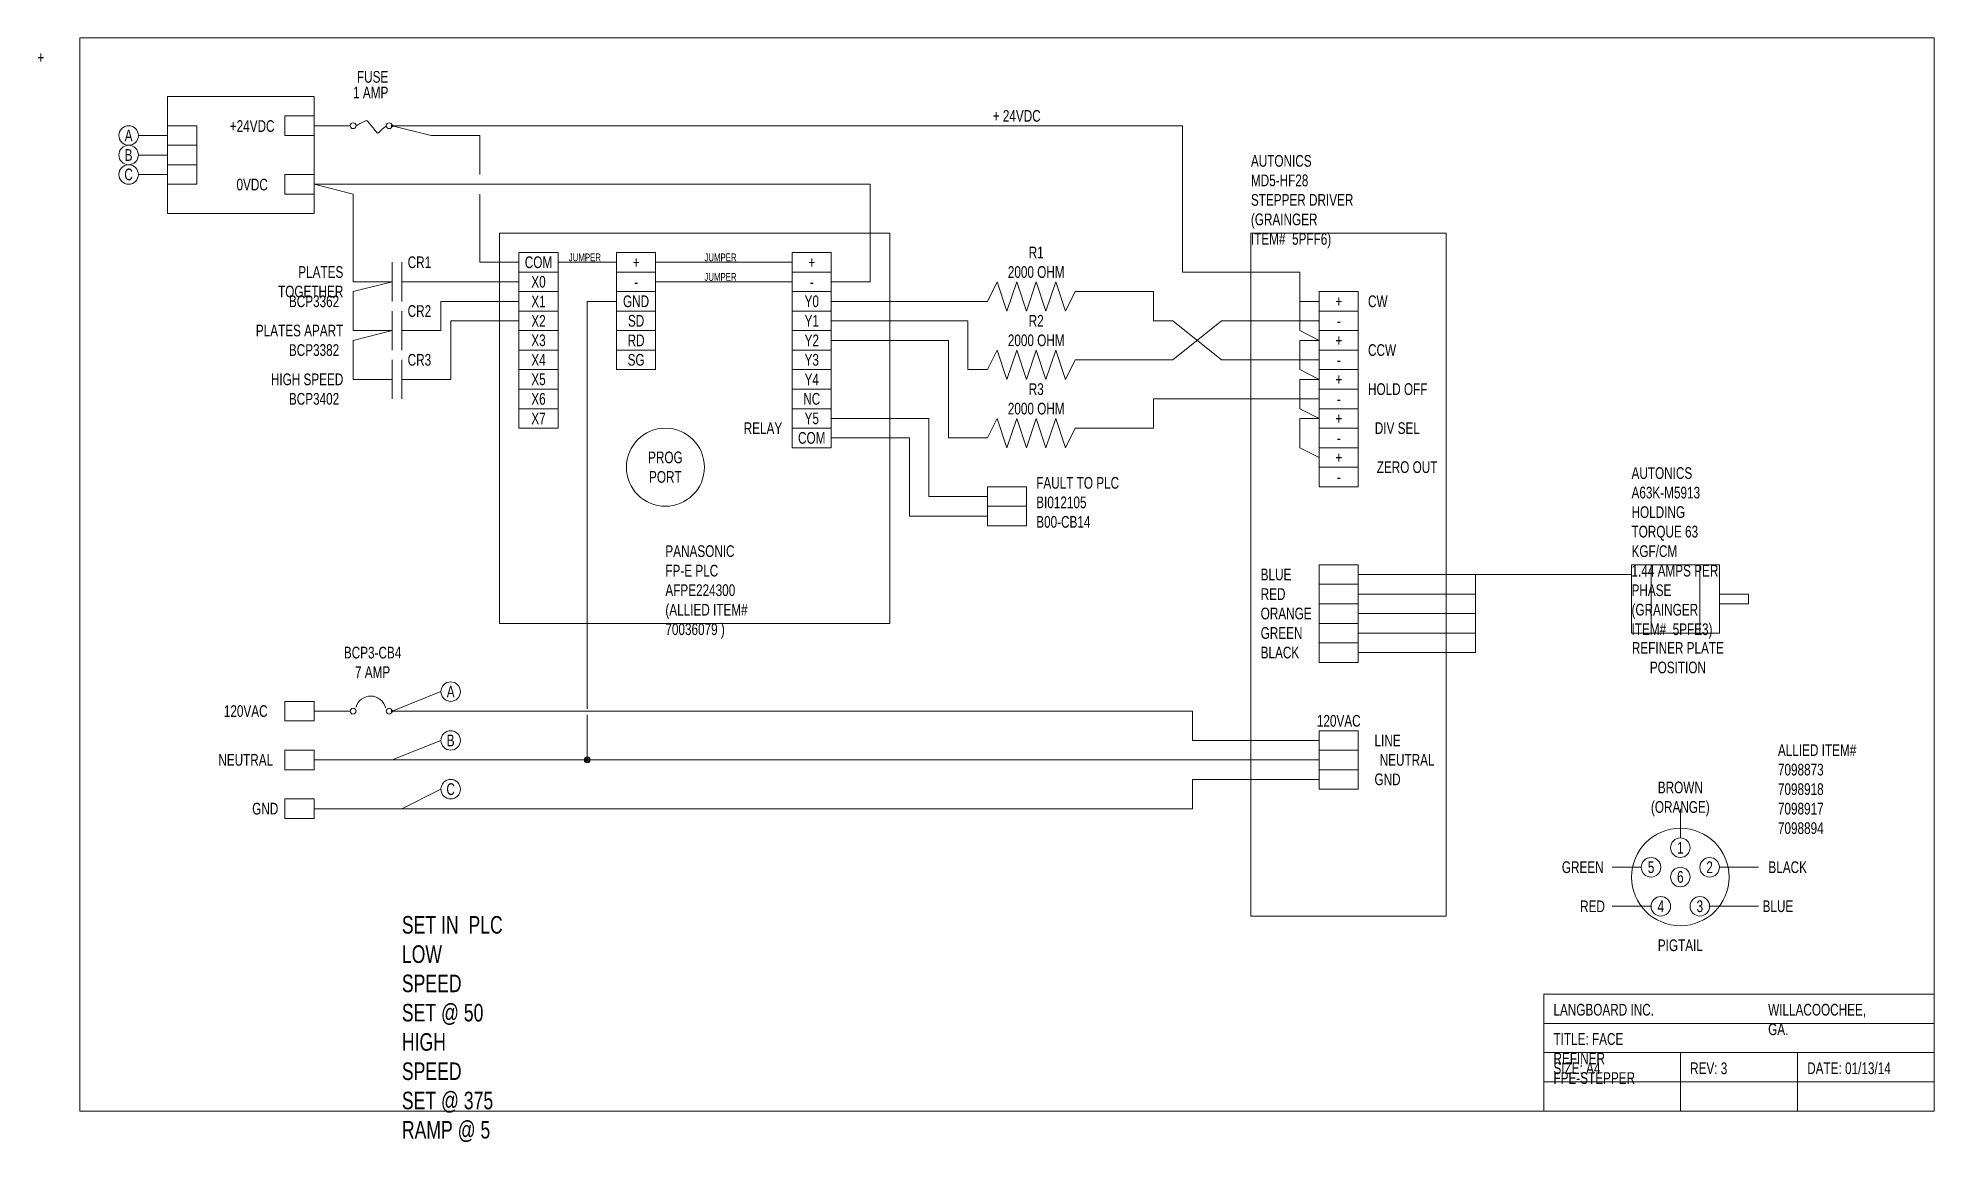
# Model space of a CAD drawing. Header units: millimetres. Extents: x -643 to 1300, y -532 to 600.
import ezdxf

# ---------------------------------------------------------------- set-up
doc = ezdxf.new("R2010")
doc.units = ezdxf.units.MM
doc.layers.get('0').update_dxf_attribs({"linetype": 'CONTINUOUS', "lineweight": 0})
doc.styles.get("Standard").update_dxf_attribs({"font": 'txt', "width": 0.75})

msp = doc.modelspace()

# ---------------------------------------------------------------- linework, layer by layer
for p, q in [((-600, 600), (1300, 600)), ((-600, -500), (-600, 600)), ((1300, 600), (1300, -500)), ((-360, 540), (-510, 540)), ((-510, 540), (-510, 420)), ((-360, 420), (-360, 540)), ((-510, 510), (-480, 510)), ((-510, 490), (-510, 510)), ((-480, 510), (-480, 490)), ((-390, 520), (-360, 520)), ((-390, 500), (-390, 520)), ((-360, 520), (-360, 500)), ((-330, 510), (-360, 510)), ((-323, 510), (-331, 510)), ((120, 510), (-280, 510)), ((-280, 510), (-240, 500)), ((120, 510), (530, 510)), ((530, 450), (530, 510)), ((-540, 500), (-530, 500)), ((-510, 500), (-530, 500)), ((-480, 490), (-510, 490)), ((-510, 490), (-480, 490)), ((-510, 470), (-510, 490)), ((-480, 490), (-480, 470)), ((-360, 500), (-390, 500)), ((-240, 500), (-190, 500)), ((-190, 500), (-190, 460)), ((-540, 480), (-530, 480)), ((-510, 480), (-530, 480)), ((-480, 470), (-510, 470)), ((-510, 470), (-480, 470)), ((-510, 450), (-510, 470)), ((-480, 470), (-480, 450)), ((-540, 460), (-530, 460)), ((-510, 460), (-530, 460)), ((-480, 450), (-510, 450)), ((-390, 440), (-390, 460)), ((-390, 460), (-360, 460)), ((-360, 460), (-360, 440)), ((-280, 450), (-360, 450)), ((-360, 450), (-320, 440)), ((-280, 450), (-230, 450)), ((-260, 450), (210, 450)), ((210, 450), (210, 410)), ((530, 450), (530, 360)), ((-360, 440), (-390, 440)), ((-320, 440), (-320, 350)), ((-190, 370), (-190, 440)), ((-510, 420), (-360, 420)), ((210, 350), (210, 420)), ((-170, 400), (230, 400)), ((-170, 0), (-170, 400)), ((230, 400), (230, 0)), ((600, 400), (800, 400)), ((600, -300), (600, 400)), ((800, 400), (800, -300)), ((-280, 370), (-280, 330)), ((-270, 370), (-270, 330)), ((-150, 370), (-190, 370)), ((-150, 380), (-110, 380)), ((-150, 360), (-150, 380)), ((-110, 380), (-150, 380)), ((-110, 380), (-110, 360)), ((-110, 370), (-50, 370)), ((-50, 380), (-10, 380)), ((-50, 360), (-50, 380)), ((-10, 380), (-10, 360)), ((-10, 370), (130, 370)), ((130, 370), (120, 370)), ((130, 380), (170, 380)), ((130, 360), (130, 380)), ((170, 380), (170, 360)), ((-280, 350), (-320, 350)), ((-280, 350), (-320, 340)), ((-150, 350), (-270, 350)), ((-110, 360), (-150, 360)), ((-150, 360), (-110, 360)), ((-150, 340), (-150, 360)), ((-110, 360), (-110, 340)), ((-50, 360), (-10, 360)), ((-50, 360), (-10, 360)), ((-50, 340), (-50, 360)), ((-10, 360), (-10, 340)), ((-10, 350), (110, 350)), ((130, 350), (110, 350)), ((170, 360), (130, 360)), ((130, 360), (170, 360)), ((130, 340), (130, 360)), ((170, 360), (170, 340)), ((170, 350), (210, 350)), ((340, 350), (330, 330)), ((340, 350), (350, 320)), ((350, 320), (360, 350)), ((360, 350), (370, 320)), ((370, 320), (380, 350)), ((380, 350), (390, 320)), ((390, 320), (400, 350)), ((400, 350), (410, 320)), ((530, 360), (650, 360)), ((650, 330), (650, 360)), ((-320, 340), (-320, 300)), ((-110, 340), (-150, 340)), ((-150, 340), (-110, 340)), ((-150, 320), (-150, 340)), ((-110, 340), (-110, 320)), ((-10, 340), (-50, 340)), ((-50, 340), (-10, 340)), ((-50, 320), (-50, 340)), ((-10, 340), (-10, 320)), ((170, 340), (130, 340)), ((130, 340), (170, 340)), ((130, 320), (130, 340)), ((170, 340), (170, 320)), ((410, 320), (420, 340)), ((420, 340), (500, 340)), ((500, 340), (500, 310)), ((670, 340), (710, 340)), ((670, 320), (670, 340)), ((710, 340), (710, 320)), ((-280, 320), (-280, 280)), ((-270, 320), (-270, 280)), ((-230, 300), (-230, 330)), ((-230, 330), (-150, 330)), ((-110, 320), (-150, 320)), ((-150, 320), (-110, 320)), ((-150, 300), (-150, 320)), ((-110, 320), (-110, 300)), ((-80, -70), (-80, 330)), ((-80, 330), (-70, 330)), ((-50, 330), (-70, 330)), ((-10, 320), (-50, 320)), ((-50, 320), (-10, 320)), ((-50, 300), (-50, 320)), ((-10, 320), (-10, 300)), ((170, 320), (130, 320)), ((130, 320), (170, 320)), ((130, 300), (130, 320)), ((270, 330), (170, 330)), ((170, 320), (170, 300)), ((260, 330), (330, 330)), ((670, 330), (650, 330)), ((650, 330), (650, 300)), ((710, 320), (670, 320)), ((670, 320), (710, 320)), ((670, 300), (670, 320)), ((710, 320), (710, 300)), ((-280, 300), (-320, 300)), ((-280, 300), (-320, 290)), ((-270, 300), (-230, 300)), ((-220, 290), (-220, 310)), ((-220, 310), (-150, 310)), ((-110, 300), (-150, 300)), ((-150, 300), (-110, 300)), ((-150, 280), (-150, 300)), ((-110, 300), (-110, 280)), ((-10, 300), (-50, 300)), ((-50, 300), (-10, 300)), ((-50, 280), (-50, 300)), ((-10, 300), (-10, 280)), ((170, 300), (130, 300)), ((130, 300), (170, 300)), ((130, 280), (130, 300)), ((170, 310), (280, 310)), ((170, 300), (170, 280)), ((280, 310), (310, 310)), ((310, 310), (310, 260)), ((500, 310), (520, 310)), ((500, 310), (520, 310)), ((520, 270), (570, 310)), ((520, 310), (570, 270)), ((570, 310), (670, 310)), ((650, 300), (670, 290)), ((710, 300), (670, 300)), ((670, 300), (710, 300)), ((670, 280), (670, 300)), ((710, 300), (710, 280)), ((-320, 290), (-320, 250)), ((-220, 290), (-220, 250)), ((-110, 280), (-150, 280)), ((-150, 280), (-110, 280)), ((-150, 260), (-150, 280)), ((-110, 280), (-110, 260)), ((-10, 280), (-50, 280)), ((-50, 280), (-10, 280)), ((-50, 260), (-50, 280)), ((-10, 280), (-10, 260)), ((170, 280), (130, 280)), ((130, 280), (170, 280)), ((130, 260), (130, 280)), ((170, 290), (290, 290)), ((170, 280), (170, 260)), ((290, 290), (290, 190)), ((340, 280), (330, 260)), ((340, 280), (350, 250)), ((350, 250), (360, 280)), ((360, 280), (370, 250)), ((370, 250), (380, 280)), ((380, 280), (390, 250)), ((390, 250), (400, 280)), ((400, 280), (410, 250)), ((670, 290), (650, 290)), ((650, 290), (650, 260)), ((710, 280), (670, 280)), ((670, 280), (710, 280)), ((670, 260), (670, 280)), ((710, 280), (710, 260)), ((-280, 270), (-280, 230)), ((-270, 270), (-270, 230)), ((-110, 260), (-150, 260)), ((-150, 260), (-110, 260)), ((-150, 240), (-150, 260)), ((-110, 260), (-110, 240)), ((-10, 260), (-50, 260)), ((170, 260), (130, 260)), ((130, 260), (170, 260)), ((130, 240), (130, 260)), ((170, 260), (170, 240)), ((310, 260), (330, 260)), ((410, 250), (420, 270)), ((420, 270), (500, 270)), ((500, 270), (520, 270)), ((570, 270), (670, 270)), ((650, 260), (670, 250)), ((710, 260), (670, 260)), ((670, 260), (710, 260)), ((670, 240), (670, 260)), ((710, 260), (710, 240)), ((-320, 250), (-280, 250)), ((-220, 250), (-270, 250)), ((-110, 240), (-150, 240)), ((-150, 240), (-110, 240)), ((-150, 220), (-150, 240)), ((-110, 240), (-110, 220)), ((170, 240), (130, 240)), ((130, 240), (170, 240)), ((130, 220), (130, 240)), ((170, 240), (170, 220)), ((670, 250), (650, 250)), ((650, 250), (650, 220)), ((710, 240), (670, 240)), ((670, 240), (710, 240)), ((670, 220), (670, 240)), ((710, 240), (710, 220)), ((-110, 220), (-150, 220)), ((-150, 220), (-110, 220)), ((-150, 200), (-150, 220)), ((-110, 220), (-110, 200)), ((170, 220), (130, 220)), ((130, 220), (170, 220)), ((130, 200), (130, 220)), ((170, 220), (170, 200)), ((500, 230), (570, 230)), ((500, 200), (500, 230)), ((570, 230), (670, 230)), ((650, 220), (670, 210)), ((710, 220), (670, 220)), ((670, 220), (710, 220)), ((670, 200), (670, 220)), ((710, 220), (710, 200)), ((-110, 200), (-150, 200)), ((170, 200), (130, 200)), ((130, 200), (170, 200)), ((130, 180), (130, 200)), ((170, 210), (270, 210)), ((170, 200), (170, 180)), ((270, 210), (270, 130)), ((340, 210), (330, 190)), ((340, 210), (350, 180)), ((350, 180), (360, 210)), ((360, 210), (370, 180)), ((370, 180), (380, 210)), ((380, 210), (390, 180)), ((390, 180), (400, 210)), ((400, 210), (410, 180)), ((410, 180), (420, 200)), ((420, 200), (500, 200)), ((670, 210), (650, 210)), ((650, 210), (650, 180)), ((710, 200), (670, 200)), ((670, 200), (710, 200)), ((670, 180), (670, 200)), ((710, 200), (710, 180)), ((170, 180), (130, 180)), ((170, 190), (250, 190)), ((250, 190), (250, 110)), ((290, 190), (330, 190)), ((650, 180), (670, 170)), ((710, 180), (670, 180)), ((670, 180), (710, 180)), ((670, 160), (670, 180)), ((710, 180), (710, 160)), ((710, 160), (670, 160)), ((670, 160), (710, 160)), ((670, 140), (670, 160)), ((710, 160), (710, 140)), ((330, 140), (370, 140)), ((330, 120), (330, 140)), ((370, 140), (370, 120)), ((710, 140), (670, 140)), ((270, 130), (330, 130)), ((370, 120), (330, 120)), ((330, 120), (370, 120)), ((330, 100), (330, 120)), ((370, 120), (370, 100)), ((250, 110), (330, 110)), ((370, 100), (330, 100)), ((670, 60), (710, 60)), ((670, 40), (670, 60)), ((710, 60), (710, 40)), ((990, 60), (1080, 60)), ((990, -10), (990, 60)), ((990, 60), (1010, 60)), ((990, -10), (990, 60)), ((1010, 60), (1010, -10)), ((1060, 60), (1080, 60)), ((1060, -10), (1060, 60)), ((1080, 60), (1080, -10)), ((1080, 60), (1080, -10)), ((710, 40), (670, 40)), ((670, 40), (710, 40)), ((670, 20), (670, 40)), ((710, 50), (990, 50)), ((710, 40), (710, 20)), ((990, 50), (760, 50)), ((830, 30), (830, 50)), ((830, 50), (830, 10)), ((710, 20), (670, 20)), ((670, 20), (710, 20)), ((670, 0), (670, 20)), ((710, 30), (830, 30)), ((710, 20), (710, 0)), ((1080, 30), (1110, 30)), ((1080, 20), (1080, 30)), ((1110, 20), (1080, 20)), ((1110, 30), (1110, 20)), ((230, 0), (-170, 0)), ((710, 0), (670, 0)), ((670, 0), (710, 0)), ((670, -20), (670, 0)), ((830, 10), (710, 10)), ((710, 10), (830, 10)), ((710, 0), (710, -20)), ((830, 10), (830, -10)), ((830, -10), (710, -10)), ((710, -10), (830, -10)), ((830, -10), (830, -30)), ((1080, -10), (990, -10)), ((1010, -10), (990, -10)), ((1080, -10), (1060, -10)), ((710, -20), (670, -20)), ((670, -20), (710, -20)), ((670, -40), (670, -20)), ((710, -20), (710, -40)), ((830, -30), (710, -30)), ((710, -40), (670, -40)), ((-280, -90), (-230, -70)), ((-80, -80), (-80, -60)), ((-390, -80), (-360, -80)), ((-390, -100), (-390, -80)), ((-360, -80), (-360, -100)), ((-360, -90), (-330, -90)), ((-323, -90), (-331, -90)), ((-280, -90), (-240, -90)), ((-240, -90), (540, -90)), ((-80.3, -78.3), (-80.3, -87.6)), ((-80.3, -107.7), (-80.3, -93.6)), ((540, -90), (540, -120)), ((-360, -100), (-390, -100)), ((-390, -100), (-360, -100)), ((-80, -120), (-80, -100)), ((670, -110), (710, -110)), ((670, -130), (670, -110)), ((710, -110), (710, -130)), ((-390, -150), (-390, -130)), ((-390, -130), (-360, -130)), ((-360, -130), (-360, -150)), ((-280, -140), (-230, -120)), ((-80, -130), (-80, -120)), ((-80, -123), (-80, -140)), ((540, -120), (670, -120)), ((710, -130), (670, -130)), ((670, -130), (710, -130)), ((670, -150), (670, -130)), ((710, -130), (710, -150)), ((-360, -150), (-390, -150)), ((-390, -150), (-360, -150)), ((-360, -140), (-210, -140)), ((670, -140), (-210, -140)), ((710, -150), (670, -150)), ((670, -150), (710, -150)), ((670, -170), (670, -150)), ((710, -150), (710, -170)), ((-270, -190), (-230, -170)), ((540, -190), (540, -160)), ((540, -160), (670, -160)), ((710, -170), (670, -170)), ((-390, -180), (-360, -180)), ((-390, -200), (-390, -180)), ((-360, -180), (-360, -200)), ((-240, -190), (-360, -190)), ((-240, -190), (540, -190)), ((1040, -220), (1040, -190)), ((-360, -200), (-390, -200)), ((1000, -250), (970, -250)), ((1080, -250), (1120, -250)), ((1010, -290), (970, -290)), ((1070, -290), (1120, -290)), ((800, -300), (600, -300)), ((1300, -380), (900, -380)), ((900, -380), (900, -480)), ((1300, -480), (1300, -380)), ((900, -410), (1300, -410)), ((910, -440), (900, -440)), ((900, -440), (1300, -440)), ((1040, -470), (1040, -440)), ((1160, -450), (1160, -440)), ((1160, -440), (1160, -500)), ((900, -470), (1300, -470)), ((900, -470), (900, -500)), ((1040, -470), (1040, -500)), ((1300, -500), (-600, -500))]:
    msp.add_line(p, q)
for centre, radius in [((-550, 500), 10), ((-320, 510), 3), ((-283, 510), 3), ((-280, 510), 1), ((-280, 510), 1), ((-280, 510), 1), ((-280, 510), 1), ((-550, 480), 10), ((-550, 460), 10), ((0, 160), 40), ((-220, -70), 10), ((-320, -90), 3), ((-283, -90), 3), ((-280, -90), 1), ((-280, -90), 1), ((-280, -90), 1), ((-280, -90), 1), ((-220, -120), 10), ((-80, -140), 3), ((-80, -140), 2), ((-80, -140), 1), ((-220, -170), 10), ((1040, -260), 50), ((1040, -230), 10), ((1010, -250), 10), ((1040, -260), 10), ((1070, -250), 10), ((1020, -290), 10), ((1060, -290), 10)]:
    msp.add_circle(centre, radius)
msp.add_arc((-302, -90), 15.5, 12.0948, 164.7449)
msp.add_open_spline([(-317, 510), (-306, 516), (-306, 516), (-295, 502), (-295, 502), (-286, 510), (-286, 510)], degree=3)

# ---------------------------------------------------------------- texts
at = {"width": 100}
for s, insert, char_height, attachment_point in [('+', (-640, 580), 12, 5), ('FUSE', (-300, 560), 12, 5), ('1 AMP', (-320, 550), 12, 1), ('+ 24VDC', (360, 520), 12, 5), ('A', (-550, 500), 12, 5), ('+24VDC', (-423.4, 509.6), 12, 5), ('B', (-550, 480), 12, 5), ('AUTONICS\\PMD5-HF28\\PSTEPPER DRIVER\\P(GRAINGER ITEM#  5PFF6)', (600, 480), 12, 1), ('C', (-550, 460), 12, 5), ('0VDC', (-423.4, 449.6), 12, 5), ('CR1', (-240, 370), 12, 6), ('COM', (-130, 370), 12, 5), ('JUMPER', (-99, 375), 8, 4), ('+', (-30, 370), 12, 5), ('JUMPER', (40, 375), 8, 4), ('+', (150, 370), 12, 5), ('R1\\P2000 OHM', (380, 370), 12, 5), ('PLATES TOGETHER', (-330, 350), 12, 6), ('X0', (-130, 350), 12, 5), ('JUMPER', (40, 355), 8, 4), ('BCP3362', (-360, 330), 12, 5), ('X1', (-130, 330), 12, 5), ('GND', (-30, 330), 12, 5), ('-', (-30, 350), 12, 5), ('Y0', (150, 330), 12, 5), ('-', (150, 350), 12, 5), ('+', (690, 330), 12, 5), ('CW', (730, 330), 12, 5), ('CR2', (-240, 320), 12, 6), ('X2', (-130, 310), 12, 5), ('SD', (-30, 310), 12, 5), ('Y1', (150, 310), 12, 5), ('R2\\P2000 OHM', (380, 300), 12, 5), ('PLATES APART', (-330, 300), 12, 6), ('X3', (-130, 290), 12, 5), ('RD', (-30, 290), 12, 5), ('Y2', (150, 290), 12, 5), ('+', (690, 290), 12, 5), ('-', (690, 310), 12, 5), ('BCP3382', (-360, 280), 12, 5), ('CR3', (-240, 270), 12, 6), ('X4', (-130, 270), 12, 5), ('SG', (-30, 270), 12, 5), ('Y3', (150, 270), 12, 5), ('CCW', (720, 280), 12, 4), ('HIGH SPEED', (-330, 250), 12, 6), ('X5', (-130, 250), 12, 5), ('Y4', (150, 250), 12, 5), ('+', (690, 250), 12, 5), ('-', (690, 270), 12, 5), ('BCP3402', (-360, 230), 12, 5), ('X6', (-130, 230), 12, 5), ('NC', (150, 230), 12, 5), ('R3\\P2000 OHM', (380, 230), 12, 5), ('HOLD OFF', (720, 240), 12, 4), ('X7', (-130, 210), 12, 5), ('Y5', (150, 210), 12, 5), ('+', (690, 210), 12, 5), ('-', (690, 230), 12, 5), ('RELAY', (100, 200), 12, 5), ('COM', (150, 190), 12, 5), ('DIV SEL', (750, 200), 12, 5), ('PROG\\PPORT', (0, 160), 12, 5), ('-', (690, 190), 12, 5), ('+', (690, 170), 12, 5), ('ZERO OUT', (760, 160), 12, 5), ('AUTONICS\\PA63K-M5913\\PHOLDING TORQUE 63 KGF/CM\\P1.44 AMPS PER PHASE \\P(GRAINGER ITEM#  5PFE3)', (990, 160), 12, 1), ('FAULT TO PLC\\PBI012105\\PB00-CB14\\P', (380, 150), 12, 1), ('-', (690, 150), 12, 5), ('PANASONIC\\PFP-E PLC\\PAFPE224300\\P(ALLIED ITEM# 70036079 )', (0, 80), 12, 1), ('BLUE', (610, 50), 12, 4), ('RED', (610, 30), 12, 4), ('ORANGE', (610, 10), 12, 4), ('GREEN', (610, -10), 12, 4), ('REFINER PLATE POSITION', (1037.5, -35.3), 12, 5), ('BCP3-CB4\\P7 AMP', (-300, -40), 12, 5), ('BLACK', (610, -30), 12, 4), ('A', (-220, -70), 12, 5), ('120VAC', (-430, -90), 12, 5), ('120VAC', (690, -100), 12, 5), ('B', (-220, -120), 12, 5), ('LINE', (740, -120), 12, 5), ('NEUTRAL', (-430, -140), 12, 5), ('NEUTRAL', (760, -140), 12, 5), ('ALLIED ITEM#\\P7098873\\P7098918\\P7098917\\P7098894', (1140, -170), 12, 4), ('GND', (740, -160), 12, 5), ('C', (-220, -170), 12, 5), ('BROWN (ORANGE)', (1040, -180), 12, 5), ('GND', (-410, -190), 12, 5), ('1', (1040, -230), 12, 5), ('GREEN', (940, -250), 12, 5), ('5', (1010, -250), 12, 5), ('2', (1070, -250), 12, 5), ('BLACK', (1150, -250), 12, 5), ('6', (1040, -260), 12, 5), ('RED', (950, -290), 12, 5), ('4', (1020, -290), 12, 5), ('3', (1060, -290), 12, 5), ('BLUE', (1140, -290), 12, 5), ('SET IN  PLC\\PLOW SPEED SET @ 50\\PHIGH SPEED SET @ 375\\PRAMP @ 5', (-270, -300), 18, 1), ('PIGTAIL', (1040, -330), 12, 5), ('LANGBOARD INC.', (910, -390), 12, 1), ('WILLACOOCHEE, GA.', (1130, -390), 12, 1), ('TITLE: FACE REFINER FPE-STEPPER', (910, -420), 12, 1), ('SIZE: A4', (910, -450), 12, 1), ('REV: 3', (1050, -450), 12, 1), ('DATE: 01/13/14', (1170, -450), 12, 1)]:
    msp.add_mtext(s, dxfattribs=dict(at, insert=insert, char_height=char_height, attachment_point=attachment_point))

doc.saveas('drawing.dxf')
